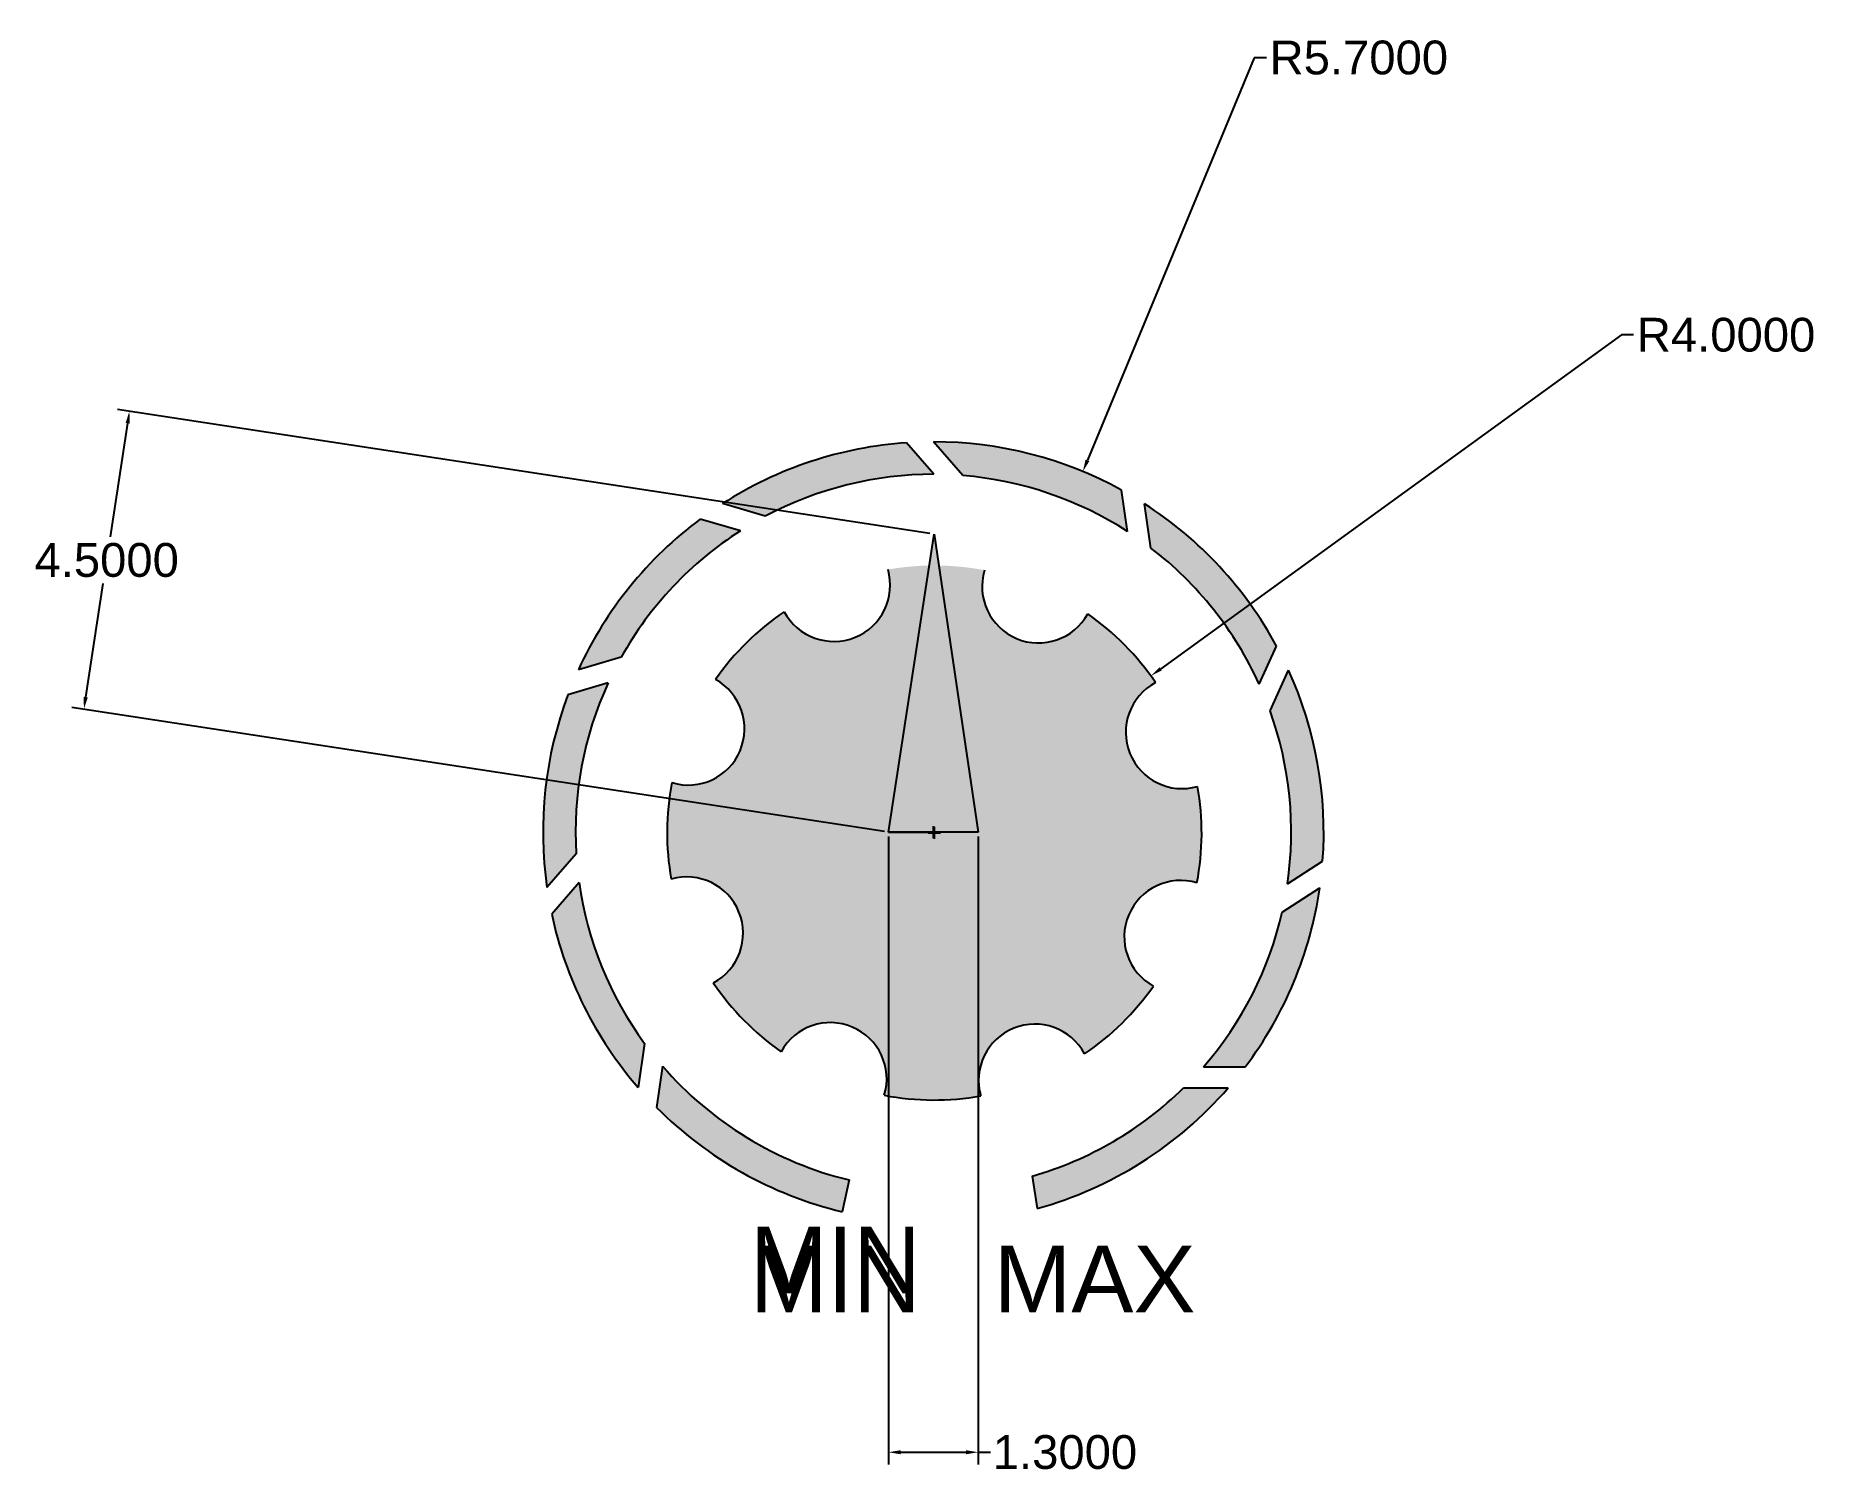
# Model space of a CAD drawing. Header units: millimetres. Extents: x 5.3 to 31.6, y 2.1 to 23.4.
import ezdxf

# ---------------------------------------------------------------- set-up
doc = ezdxf.new("R2010")
doc.units = ezdxf.units.MM
doc.header["$MEASUREMENT"] = 0
doc.layers.add('cotare', color=3, linetype='Continuous')
doc.layers.add('e', color=250, linetype='Continuous')
doc.styles.get("Standard").update_dxf_attribs({"font": 'arial.ttf'})
doc.dimstyles.new('Annotative', dxfattribs={"dimscale": 0, "dimtxt": 0.5, "dimasz": 0.18, "dimexe": 0.18, "dimexo": 0.0625, "dimgap": 0.09, "dimtad": 0, "dimtih": 1, "dimtoh": 1, "dimdec": 4, "dimzin": 0, "dimdsep": 46, "dimtxsty": 'Standard', "dimcen": 0.09, "dimadec": 0, "dimazin": 0, "dimtfac": 1, "dimtdec": 4, "dimtofl": 0, "dimtmove": 0, "dimatfit": 3, "dimfxl": 1, "dimtolj": 1, "dimtzin": 0, "dimarcsym": 0})

# ---------------------------------------------------------------- blocks, each defined once
blk = doc.blocks.new('*U0')
at = {"layer": 'e'}
blk.add_arc((-0.46, 0), 0.833, 276.0485, 83.9515, dxfattribs=at)
blk = doc.blocks.new('*U1')
at = {"layer": 'e', "color": 0, "linetype": 'ByBlock', "lineweight": -2, "transparency": 16777216}
for p, rotation in [((15.239, 8.556), 270), ((12.769, 7.533), 314.9999999999999), ((17.709, 7.533), 225.0000000000001), ((18.732, 5.063), 180), ((12.769, 2.593), 45.00000000000001), ((17.709, 2.593), 135), ((15.239, 1.57), 90.00000000000001)]:
    blk.add_blockref('*U0', p, dxfattribs=dict(at, rotation=rotation))
blk.add_blockref('*U0', (11.745, 5.063), dxfattribs=at)
blk = doc.blocks.new('*D4')
at = {"layer": 'cotare', "color": 0, "lineweight": -2, "transparency": 16777216}
for p, q in [((23.315, 23.09), (20.848, 17.135)), ((23.495, 23.09), (23.315, 23.09)), ((18.479, 11.634), (18.659, 11.634)), ((18.569, 11.544), (18.569, 11.724))]:
    blk.add_line(p, q, dxfattribs=at)
at = {"layer": 'cotare', "color": 0, "transparency": 16777216}
blk.add_solid([(20.82, 17.146), (20.876, 17.123), (20.779, 16.968)], dxfattribs=at)
at = {"layer": 'Defpoints', "color": 0, "transparency": 16777216}
for p in [(20.779, 16.968), (18.569, 11.634)]:
    blk.add_point(p, dxfattribs=at)
at = {"layer": 'cotare', "color": 0, "transparency": 16777216, "insert": (24.862, 23.09), "char_height": 0.5, "attachment_point": 5}
blk.add_mtext('\\A1;R5.7000', dxfattribs=at)
blk = doc.blocks.new('*D5')
at = {"layer": 'cotare', "color": 0, "lineweight": -2, "transparency": 16777216}
for p, q in [((28.747, 18.989), (21.931, 14.051)), ((28.927, 18.989), (28.747, 18.989)), ((18.494, 11.625), (18.674, 11.625)), ((18.584, 11.535), (18.584, 11.715))]:
    blk.add_line(p, q, dxfattribs=at)
at = {"layer": 'cotare', "color": 0, "transparency": 16777216}
blk.add_solid([(21.914, 14.075), (21.949, 14.026), (21.786, 13.945)], dxfattribs=at)
at = {"layer": 'Defpoints', "color": 0, "transparency": 16777216}
for p in [(21.786, 13.945), (18.584, 11.625)]:
    blk.add_point(p, dxfattribs=at)
at = {"layer": 'cotare', "color": 0, "transparency": 16777216, "insert": (30.294, 18.989), "char_height": 0.5, "attachment_point": 5}
blk.add_mtext('\\A1;R4.0000', dxfattribs=at)
blk = doc.blocks.new('*D7')
at = {"layer": 'cotare', "color": 0, "lineweight": -2, "transparency": 16777216}
for p, q in [((17.905, 11.571), (17.905, 2.281)), ((19.232, 11.571), (19.232, 2.281)), ((18.085, 2.461), (19.052, 2.461)), ((19.232, 2.461), (19.412, 2.461))]:
    blk.add_line(p, q, dxfattribs=at)
at = {"layer": 'cotare', "color": 0, "transparency": 16777216}
for points in [[(18.085, 2.491), (18.085, 2.431), (17.905, 2.461)], [(19.052, 2.491), (19.052, 2.431), (19.232, 2.461)]]:
    blk.add_solid(points, dxfattribs=at)
at = {"layer": 'Defpoints', "color": 0, "transparency": 16777216}
for p in [(17.905, 11.634), (19.232, 11.634), (19.232, 2.461)]:
    blk.add_point(p, dxfattribs=at)
at = {"layer": 'cotare', "color": 0, "transparency": 16777216, "insert": (20.515, 2.461), "char_height": 0.5, "attachment_point": 5}
blk.add_mtext('\\A1;1.3000', dxfattribs=at)
blk = doc.blocks.new('*D8')
at = {"layer": 'cotare', "color": 0, "lineweight": -2, "transparency": 16777216}
for p, q in [((18.517, 16.051), (6.499, 17.888)), ((6.65, 17.683), (6.393, 16.002)), ((6.031, 13.631), (6.287, 15.311)), ((17.844, 11.643), (5.825, 13.48))]:
    blk.add_line(p, q, dxfattribs=at)
at = {"layer": 'cotare', "color": 0, "transparency": 16777216}
for points in [[(6.62, 17.687), (6.68, 17.678), (6.677, 17.86)], [(6.001, 13.635), (6.06, 13.626), (6.003, 13.453)]]:
    blk.add_solid(points, dxfattribs=at)
at = {"layer": 'Defpoints', "color": 0, "transparency": 16777216}
for p in [(18.579, 16.041), (6.003, 13.453), (17.905, 11.634)]:
    blk.add_point(p, dxfattribs=at)
at = {"layer": 'cotare', "color": 0, "transparency": 16777216, "insert": (6.34, 15.657), "char_height": 0.5, "attachment_point": 5}
blk.add_mtext('\\A1;4.5000', dxfattribs=at)

msp = doc.modelspace()

# ---------------------------------------------------------------- hatches: boundary and pattern name
h = msp.add_hatch(color=256)
h.dxf.hatch_style = 1
h.paths.add_polyline_path([(13.31741, 14.0355), (13.95083, 14.22149, -0.12326172), (15.71457, 16.09188), (15.12116, 16.26612, 0.12617555)])
h.paths.add_polyline_path([(13.75742, 13.84117), (13.16401, 13.66694, 0.12617555), (12.85256, 10.81523), (13.28487, 11.31415, -0.12326172)])
h.paths.add_polyline_path([(14.20252, 7.85486), (14.29647, 8.5083, -0.12326172), (13.32778, 10.88964), (12.92278, 10.42224, 0.12617555)])
h.paths.add_polyline_path([(17.21863, 6.01948), (17.32342, 6.48896, -0.1565319), (14.56207, 8.17438), (14.47406, 7.56222, 0.13894332)])
h.paths.add_polyline_path([(22.93044, 7.84997), (22.27029, 7.84997, -0.12428211), (20.0306, 6.54633), (20.10574, 6.06781, 0.14775849)])
h.paths.add_polyline_path([(24.28371, 10.80883), (23.72835, 10.45193, -0.12326172), (22.56301, 8.16039), (23.18146, 8.16039, 0.12617555)])
h.paths.add_polyline_path([(23.80678, 10.87133), (24.32706, 11.20569, 0.12617555), (23.82248, 14.02962), (23.54824, 13.42912, -0.12326172)])
h.paths.add_polyline_path([(23.38747, 13.82434), (23.64438, 14.38691, 0.12617555), (21.69317, 16.48976), (21.78712, 15.83632, -0.12326172)])
h.paths.add_polyline_path([(18.57183, 17.40816), (19.00414, 16.90925, -0.12326172), (21.4382, 16.08188), (21.35018, 16.69404, 0.12617555)])
h.paths.add_polyline_path([(15.44947, 16.49325), (16.08289, 16.30726, -0.12326172), (18.57785, 16.92719), (18.17285, 17.39458, 0.12617555)])
h = msp.add_hatch(color=256)
h.dxf.hatch_style = 1
h.paths.add_polyline_path([(17.90548, 11.63381), (19.23172, 11.63381), (18.57911, 16.04147)])
at = {"layer": 'e'}
h = msp.add_hatch(color=256, dxfattribs=at)
h.dxf.hatch_style = 1
h.paths.add_polyline_path([(18.50828, 15.578, 0.03883422), (17.89792, 15.51874, -0.8996372), (16.36245, 14.89555, 0.09103267), (15.34565, 13.89318, -0.8996372), (14.70057, 12.36677, 0.09103267), (14.69036, 10.93899, -0.8996372), (15.31356, 9.40352, 0.09103267), (16.31593, 8.38672, -0.8996372), (17.84234, 7.74164, 0.09103267), (19.27011, 7.73143, -0.8996372), (20.80558, 8.35462, 0.09103267), (21.82239, 9.357, -0.8996372), (22.46747, 10.8834, 0.09103267), (22.47767, 12.31118, -0.8996372), (21.85448, 13.84665, 0.09103267), (20.85211, 14.86346, -0.8996372), (19.3257, 15.50854, 0.04317786), (18.6477, 15.57821), (19.23172, 11.63381), (17.90548, 11.63381)])

# ---------------------------------------------------------------- linework, layer by layer
for p, q in [((18.57785, 16.92719), (18.17285, 17.39458)), ((19.00414, 16.90925), (18.57183, 17.40816)), ((21.4382, 16.08188), (21.35018, 16.69404)), ((16.08289, 16.30726), (15.44947, 16.49325)), ((21.78712, 15.83632), (21.69317, 16.48976)), ((15.71457, 16.09188), (15.12116, 16.26612)), ((17.90548, 11.63381), (18.57911, 16.04147)), ((18.57911, 16.04147), (19.23172, 11.63381)), ((13.95083, 14.22149), (13.31741, 14.0355)), ((23.38747, 13.82434), (23.64438, 14.38691)), ((23.54824, 13.42912), (23.82248, 14.02962)), ((13.75742, 13.84117), (13.16401, 13.66694)), ((19.23172, 11.63381), (17.90548, 11.63381)), ((17.90548, 11.63381), (18.56018, 11.62666)), ((13.28487, 11.31415), (12.85256, 10.81523)), ((23.80678, 10.87133), (24.32706, 11.20569)), ((13.32778, 10.88964), (12.92278, 10.42224)), ((23.72835, 10.45193), (24.28371, 10.80883)), ((14.29647, 8.5083), (14.20252, 7.85486)), ((14.56207, 8.17438), (14.47406, 7.56222)), ((22.56301, 8.16039), (23.18146, 8.16039)), ((22.27029, 7.84997), (22.93044, 7.84997)), ((17.32342, 6.48896), (17.21863, 6.01948)), ((20.0306, 6.54633), (20.10574, 6.06781))]:
    msp.add_line(p, q)
for radius, start, end in [(5.77435, 93.929895, 122.695193), (5.77435, 61.202622, 89.96792), (5.29339, 89.899854, 118.00758), (5.29339, 57.172581, 85.280307), (5.77435, 28.475349, 57.240648), (5.77435, 126.657168, 155.422466), (5.29339, 122.627127, 150.734852), (5.29339, 24.445309, 52.553034), (5.77435, 355.748077, 24.513375), (5.29339, 155.3544, 183.462125), (5.77435, 159.38444, 188.149738), (5.29339, 351.718036, 19.825761), (5.29339, 188.081672, 216.189398), (5.77435, 323.020804, 351.786102), (5.77435, 192.111713, 220.877011), (5.29339, 318.990763, 347.098489), (5.29339, 220.808945, 256.394647), (5.29339, 286.033162, 314.371216), (5.77435, 285.438344, 319.058829), (5.77435, 224.838986, 256.479875)]:
    msp.add_arc((18.5686, 11.63381), radius, start, end)
for start, end in [(124.187561, 144.993368), (34.187561, 54.993368), (169.187561, 189.993368), (349.187561, 9.993368), (214.187561, 234.993368), (304.187561, 324.993368), (259.187561, 279.993368)]:
    msp.add_arc((18.58402, 11.62509), 3.95364, start, end, dxfattribs=at)

# ---------------------------------------------------------------- block references
at = {"layer": 'e', "rotation": 292.0904647505034}
msp.add_blockref('*U1', (8.16178, 23.84092), dxfattribs=at)

# ---------------------------------------------------------------- texts
at = {"char_height": 0.986228, "attachment_point": 1}
for s, insert in [('MIN', (15.85559, 5.79657)), ('MIN', (15.85559, 5.51629)), ('MAX', (19.46139, 5.51629))]:
    msp.add_mtext_dynamic_manual_height_columns(s, width=2.2469582, gutter_width=4.93114, heights=[0], dxfattribs=dict(at, insert=insert))

# ---------------------------------------------------------------- dimensions: what is measured, and where the dimension line sits
at = {"layer": 'cotare'}
for center, mpoint, text, picture, middle in [((18.5686, 11.63381), (20.77898, 16.96835), 'R5.7000', '*D4', (24.86159, 23.08955)), ((18.58402, 11.62509), (21.78551, 13.94493), 'R4.0000', '*D5', (30.29363, 18.98909))]:
    dim = msp.add_radius_dim(center=center, mpoint=mpoint, text=text, dimstyle='Annotative', dxfattribs=at)
    dim.commit()
    dim.dimension.update_dxf_attribs({"geometry": picture, "text_midpoint": middle, "dimtype": 164})
dim = msp.add_aligned_dim(p1=(18.57911, 16.04147), p2=(17.90548, 11.63381), distance=-12.04026, text='4.5000', dimstyle='Annotative', dxfattribs=at)
dim.commit()
dim.dimension.update_dxf_attribs({"geometry": '*D8', "text_midpoint": (6.34024, 15.65666)})
dim = msp.add_linear_dim(base=(19.23172, 2.46108), p1=(17.90548, 11.63381), p2=(19.23172, 11.63381), text='1.3000', dimstyle='Annotative', dxfattribs=at)
dim.commit()
dim.dimension.update_dxf_attribs({"geometry": '*D7', "text_midpoint": (20.51519, 2.46108)})

doc.saveas('drawing.dxf')
